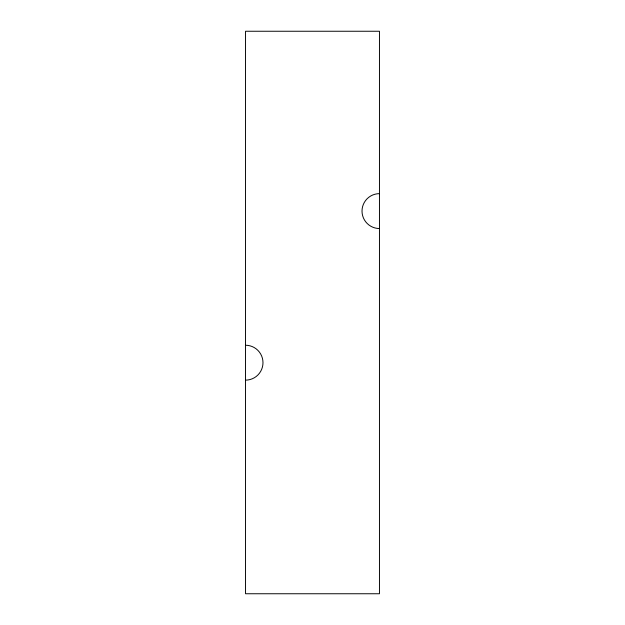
<?xml version="1.0" encoding="UTF-8"?>
<svg xmlns="http://www.w3.org/2000/svg" width="625" height="625" viewBox="0 0 625 625"><rect width="100%" height="100%" fill="white"/><g stroke="black" fill="none" stroke-linecap="round" stroke-linejoin="round"><path stroke-width="0.94" d="M245.469 345.242L245.539 31.25L379.461 31.25L379.461 593.75L245.539 593.75L245.469 345.242A17.453 17.453 0 0 1 262.984 362.625A17.453 17.453 0 0 1 245.602 380.141M379.531 228.539A17.453 17.453 0 0 1 362.016 211.156A17.453 17.453 0 0 1 379.398 193.641"/></g></svg>
